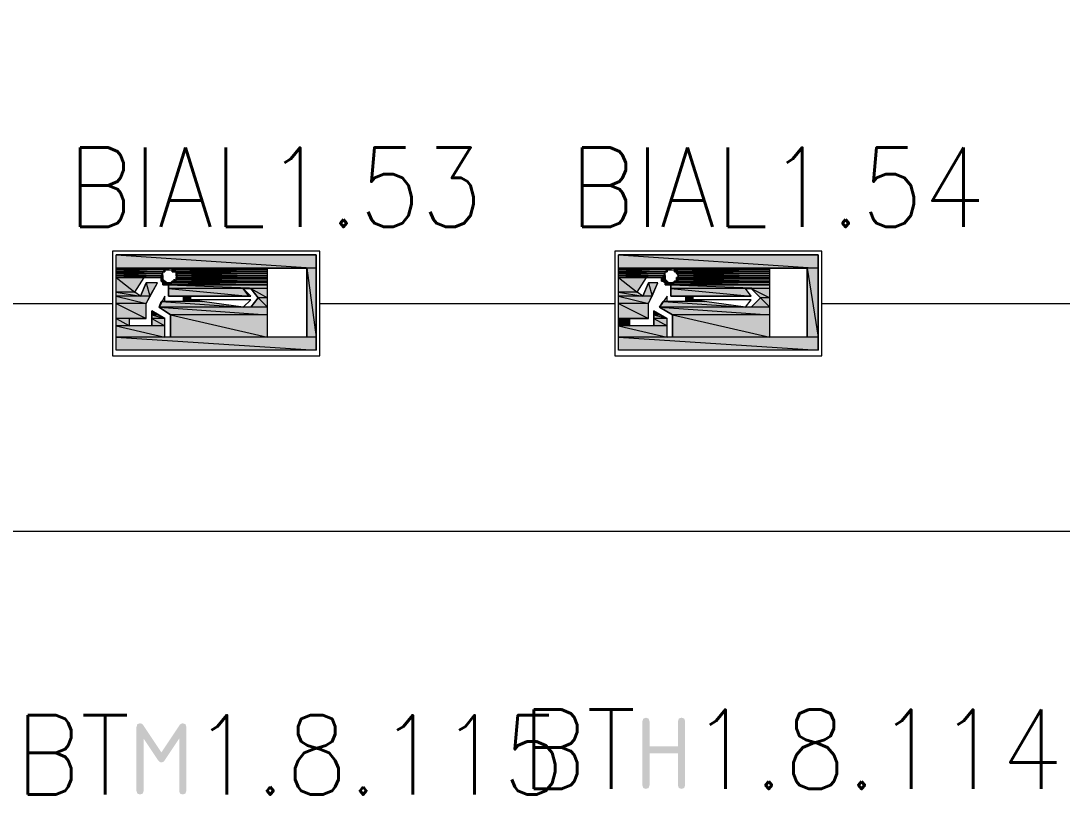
# Model space of a CAD drawing. Header units: millimetres. Extents: x 0 to 420, y 0 to 297.
# Drawn here: x 291.42 to 315.03, y 187.54 to 205.5 of the extents above; entities that cross this region are included whole.
import ezdxf

# ---------------------------------------------------------------- set-up
doc = ezdxf.new("R2010")
doc.units = ezdxf.units.MM
doc.styles.get("Standard").update_dxf_attribs({"font": 'STANDARD'})

msp = doc.modelspace()

# ---------------------------------------------------------------- hatches: boundary and pattern name
h = msp.add_hatch(color=82)
h.paths.add_polyline_path([(298.111334, 200.194333), (293.581667, 200.194333), (298.111334, 199.897999)], flags=0)
h.paths.add_polyline_path([(293.581667, 200.194333), (298.111334, 199.897999), (293.581667, 199.897999)], flags=0)
h = msp.add_hatch(color=82)
h.paths.add_polyline_path([(309.499, 200.194333), (304.969334, 200.194333), (309.499, 199.897999)], flags=0)
h.paths.add_polyline_path([(304.969334, 200.194333), (309.499, 199.897999), (304.969334, 199.897999)], flags=0)
h = msp.add_hatch(color=82)
h.paths.add_polyline_path([(293.581667, 199.897999), (297.010667, 199.897999)], flags=0)
h.paths.add_polyline_path([(297.010667, 199.897999), (293.581667, 199.897999)], flags=0)
h = msp.add_hatch(color=82)
h.paths.add_polyline_path([(294.682334, 199.897999), (293.581667, 199.897999), (294.682334, 199.855666)], flags=0)
h.paths.add_polyline_path([(293.581667, 199.897999), (294.682334, 199.855666), (293.581667, 199.855666)], flags=0)
h = msp.add_hatch(color=82)
h.paths.add_polyline_path([(294.682334, 199.855666), (293.581667, 199.855666), (294.640001, 199.813333)], flags=0)
h.paths.add_polyline_path([(293.581667, 199.855666), (294.640001, 199.813333), (293.581667, 199.813333)], flags=0)
h = msp.add_hatch(color=82)
h.paths.add_polyline_path([(294.640001, 199.813333), (293.581667, 199.813333), (294.640001, 199.770999)], flags=0)
h.paths.add_polyline_path([(293.581667, 199.813333), (294.640001, 199.770999), (293.581667, 199.770999)], flags=0)
for color, points in [(82, [(294.724667, 199.855666), (294.767001, 199.855666), (294.682334, 199.855666)]), (82, [(294.682334, 199.855666), (294.682334, 199.813333)]), (82, [(294.724667, 199.897999), (294.724667, 199.855666)]), (82, [(294.767001, 199.897999), (294.767001, 199.855666)]), (82, [(294.851667, 199.813333), (294.894001, 199.813333), (294.936334, 199.813333)]), (82, [(294.936334, 199.813333), (294.936334, 199.770999)]), (82, [(306.112334, 199.855666), (306.154667, 199.855666), (306.07, 199.855666)]), (82, [(306.07, 199.855666), (306.07, 199.813333)]), (82, [(306.112334, 199.897999), (306.112334, 199.855666)]), (82, [(306.154667, 199.897999), (306.154667, 199.855666)]), (82, [(306.239334, 199.813333), (306.281667, 199.813333)]), (82, [(294.640001, 199.728666), (294.597667, 199.728666)]), (82, [(294.597667, 199.728666), (294.640001, 199.728666), (294.640001, 199.686333)]), (82, [(294.640001, 199.686333), (294.640001, 199.643999)]), (82, [(294.640001, 199.643999), (294.682334, 199.601666), (294.640001, 199.601666)]), (82, [(294.682334, 199.601666), (294.724667, 199.559333), (294.682334, 199.559333)]), (82, [(294.767001, 199.559333), (294.809334, 199.559333)]), (82, [(294.894001, 199.601666), (294.851667, 199.601666)]), (82, [(294.894001, 199.643999), (294.894001, 199.601666)]), (82, [(294.936334, 199.770999), (294.936334, 199.728666)]), (82, [(306.027667, 199.728666), (305.985334, 199.728666)]), (82, [(305.985334, 199.728666), (306.027667, 199.728666), (306.027667, 199.686333)]), (82, [(306.027667, 199.686333), (306.027667, 199.643999)]), (82, [(306.027667, 199.643999), (306.07, 199.601666), (306.027667, 199.601666)]), (82, [(306.07, 199.601666), (306.112334, 199.559333), (306.07, 199.559333)]), (82, [(306.154667, 199.559333), (306.197, 199.559333)]), (82, [(306.281667, 199.601666), (306.239334, 199.601666)]), (82, [(306.281667, 199.643999), (306.281667, 199.601666)]), (82, [(294.386001, 198.924333), (294.513001, 198.839666), (294.386001, 198.839666)]), (82, [(305.773667, 198.924333), (305.900667, 198.839666), (305.773667, 198.839666)]), (7, [(305.511839, 188.167477), (305.511839, 189.62048), (305.53182, 189.681252), (305.592316, 189.701509), (305.653088, 189.681252), (305.673345, 189.62048), (305.673345, 189.055484), (306.318818, 189.055484), (306.318818, 189.62048), (306.339075, 189.681252), (306.399847, 189.701509), (306.460136, 189.681252), (306.480324, 189.62048), (306.480324, 188.167477), (306.460136, 188.106981), (306.399847, 188.086999), (306.339075, 188.106981), (306.318818, 188.167477), (306.318818, 188.893978), (305.673345, 188.893978), (305.673345, 188.167477), (305.653088, 188.106981), (305.592316, 188.086999), (305.53182, 188.106981)]), (7, [(295.089019, 189.574509), (295.149308, 189.554252), (295.169497, 189.49348), (295.169497, 188.040477), (295.149308, 187.979981), (295.089019, 187.959999), (295.028248, 187.979981), (295.007991, 188.040477), (295.007991, 189.228346), (294.678915, 188.735559), (294.643775, 188.698628), (294.604501, 188.686501), (294.563987, 188.698628), (294.528433, 188.735559), (294.201011, 189.228346), (294.201011, 188.040477), (294.180754, 187.979981), (294.119983, 187.959999), (294.059487, 187.979981), (294.039505, 188.040477), (294.039505, 189.49348), (294.059487, 189.554252), (294.119983, 189.574509), (294.15967, 189.564311), (294.19109, 189.53427), (294.604501, 188.914153), (295.020117, 189.53868), (295.048781, 189.565483)])]:
    msp.add_hatch(color=color).paths.add_polyline_path(points, flags=0)
h = msp.add_hatch(color=82)
h.paths.add_polyline_path([(297.010667, 199.897999), (294.851667, 199.897999), (297.010667, 199.855666)], flags=0)
h.paths.add_polyline_path([(294.851667, 199.897999), (297.010667, 199.855666), (294.851667, 199.855666)], flags=0)
h = msp.add_hatch(color=82)
h.paths.add_polyline_path([(294.894001, 199.855666), (294.851667, 199.855666), (294.894001, 199.813333)], flags=0)
h.paths.add_polyline_path([(294.851667, 199.855666), (294.894001, 199.813333), (294.851667, 199.813333)], flags=0)
h = msp.add_hatch(color=82)
h.paths.add_polyline_path([(294.894001, 199.855666), (297.010667, 199.855666)], flags=0)
h.paths.add_polyline_path([(297.010667, 199.855666), (294.894001, 199.855666)], flags=0)
h = msp.add_hatch(color=82)
h.paths.add_polyline_path([(297.010667, 199.855666), (294.894001, 199.855666), (297.010667, 199.813333)], flags=0)
h.paths.add_polyline_path([(294.894001, 199.855666), (297.010667, 199.813333), (294.936334, 199.813333)], flags=0)
h = msp.add_hatch(color=82)
h.paths.add_polyline_path([(297.010667, 199.813333), (294.936334, 199.813333), (297.010667, 199.770999)], flags=0)
h.paths.add_polyline_path([(294.936334, 199.813333), (297.010667, 199.770999), (294.936334, 199.770999)], flags=0)
h = msp.add_hatch(color=82)
h.paths.add_polyline_path([(298.111334, 199.897999), (297.899667, 199.897999), (298.111334, 198.331666)], flags=0)
h.paths.add_polyline_path([(297.899667, 199.897999), (298.111334, 198.331666), (297.899667, 198.331666)], flags=0)
h = msp.add_hatch(color=82)
h.paths.add_polyline_path([(304.969334, 199.897999), (308.398334, 199.897999)], flags=0)
h.paths.add_polyline_path([(308.398334, 199.897999), (304.969334, 199.897999)], flags=0)
h = msp.add_hatch(color=82)
h.paths.add_polyline_path([(306.07, 199.897999), (304.969334, 199.897999), (306.07, 199.855666)], flags=0)
h.paths.add_polyline_path([(304.969334, 199.897999), (306.07, 199.855666), (304.969334, 199.855666)], flags=0)
h = msp.add_hatch(color=82)
h.paths.add_polyline_path([(306.07, 199.855666), (304.969334, 199.855666), (306.027667, 199.813333)], flags=0)
h.paths.add_polyline_path([(304.969334, 199.855666), (306.027667, 199.813333), (304.969334, 199.813333)], flags=0)
h = msp.add_hatch(color=82)
h.paths.add_polyline_path([(306.027667, 199.813333), (304.969334, 199.813333), (306.027667, 199.770999)], flags=0)
h.paths.add_polyline_path([(304.969334, 199.813333), (306.027667, 199.770999), (304.969334, 199.770999)], flags=0)
h = msp.add_hatch(color=82)
h.paths.add_polyline_path([(308.398334, 199.897999), (306.239334, 199.897999), (308.398334, 199.855666)], flags=0)
h.paths.add_polyline_path([(306.239334, 199.897999), (308.398334, 199.855666), (306.239334, 199.855666)], flags=0)
h = msp.add_hatch(color=82)
h.paths.add_polyline_path([(306.281667, 199.855666), (306.239334, 199.855666), (306.281667, 199.813333)], flags=0)
h.paths.add_polyline_path([(306.239334, 199.855666), (306.281667, 199.813333), (306.239334, 199.813333)], flags=0)
h = msp.add_hatch(color=82)
h.paths.add_polyline_path([(306.281667, 199.855666), (308.398334, 199.855666)], flags=0)
h.paths.add_polyline_path([(308.398334, 199.855666), (306.281667, 199.855666)], flags=0)
h = msp.add_hatch(color=82)
h.paths.add_polyline_path([(308.398334, 199.855666), (306.281667, 199.855666), (308.398334, 199.813333)], flags=0)
h.paths.add_polyline_path([(306.281667, 199.855666), (308.398334, 199.813333), (306.324, 199.813333)], flags=0)
h = msp.add_hatch(color=82)
h.paths.add_polyline_path([(306.281667, 199.813333), (306.324, 199.770999), (306.281667, 199.770999)], flags=0)
h.paths.add_polyline_path([(306.324, 199.770999), (306.281667, 199.770999), (306.324, 199.728666)], flags=0)
h = msp.add_hatch(color=82)
h.paths.add_polyline_path([(308.398334, 199.813333), (306.324, 199.813333), (308.398334, 199.770999)], flags=0)
h.paths.add_polyline_path([(306.324, 199.813333), (308.398334, 199.770999), (306.324, 199.770999)], flags=0)
h = msp.add_hatch(color=82)
h.paths.add_polyline_path([(309.499, 199.897999), (309.245, 199.897999), (309.499, 198.331666)], flags=0)
h.paths.add_polyline_path([(309.245, 199.897999), (309.499, 198.331666), (309.245, 198.331666)], flags=0)
h = msp.add_hatch(color=82)
h.paths.add_polyline_path([(294.640001, 199.770999), (293.581667, 199.770999), (294.597667, 199.728666)], flags=0)
h.paths.add_polyline_path([(293.581667, 199.770999), (294.597667, 199.728666), (293.581667, 199.728666)], flags=0)
h = msp.add_hatch(color=82)
h.paths.add_polyline_path([(293.581667, 199.728666), (294.597667, 199.728666)], flags=0)
h.paths.add_polyline_path([(294.597667, 199.728666), (293.581667, 199.728666)], flags=0)
h = msp.add_hatch(color=82)
h.paths.add_polyline_path([(294.597667, 199.728666), (293.581667, 199.728666), (294.597667, 199.686333)], flags=0)
h.paths.add_polyline_path([(293.581667, 199.728666), (294.597667, 199.686333), (293.581667, 199.686333)], flags=0)
h = msp.add_hatch(color=82)
h.paths.add_polyline_path([(293.581667, 199.686333), (294.597667, 199.686333)], flags=0)
h.paths.add_polyline_path([(294.597667, 199.686333), (293.581667, 199.686333)], flags=0)
h = msp.add_hatch(color=82)
h.paths.add_polyline_path([(294.216667, 199.686333), (293.581667, 199.686333), (294.005001, 199.347666)], flags=0)
h.paths.add_polyline_path([(293.581667, 199.686333), (294.005001, 199.347666), (293.581667, 199.347666)], flags=0)
h = msp.add_hatch(color=82)
h.paths.add_polyline_path([(294.513001, 199.559333), (294.259001, 199.559333), (294.343667, 199.262999)], flags=0)
h.paths.add_polyline_path([(294.259001, 199.559333), (294.343667, 199.262999), (294.132001, 199.262999)], flags=0)
h = msp.add_hatch(color=82)
h.paths.add_polyline_path([(294.640001, 199.643999), (294.597667, 199.686333)], flags=0)
h.paths.add_polyline_path([(294.597667, 199.686333), (294.640001, 199.643999), (294.597667, 199.643999)], flags=0)
h = msp.add_hatch(color=82)
h.paths.add_polyline_path([(294.640001, 199.643999), (294.597667, 199.643999), (294.640001, 199.601666)], flags=0)
h.paths.add_polyline_path([(294.597667, 199.643999), (294.640001, 199.601666), (294.597667, 199.601666)], flags=0)
h = msp.add_hatch(color=82)
h.paths.add_polyline_path([(294.682334, 199.601666), (294.597667, 199.601666)], flags=0)
h.paths.add_polyline_path([(294.682334, 199.601666), (294.597667, 199.601666), (294.640001, 199.601666)], flags=0)
h = msp.add_hatch(color=82)
h.paths.add_polyline_path([(294.682334, 199.601666), (294.597667, 199.601666), (294.682334, 199.559333)], flags=0)
h.paths.add_polyline_path([(294.597667, 199.601666), (294.682334, 199.559333), (294.640001, 199.559333)], flags=0)
h = msp.add_hatch(color=82)
h.paths.add_polyline_path([(294.640001, 199.559333), (294.724667, 199.559333)], flags=0)
h.paths.add_polyline_path([(294.724667, 199.559333), (294.640001, 199.559333)], flags=0)
h = msp.add_hatch(color=82)
h.paths.add_polyline_path([(294.809334, 199.559333), (294.640001, 199.559333), (294.809334, 199.516999)], flags=0)
h.paths.add_polyline_path([(294.640001, 199.559333), (294.809334, 199.516999), (294.640001, 199.516999)], flags=0)
h = msp.add_hatch(color=82)
h.paths.add_polyline_path([(294.851667, 199.559333), (294.851667, 199.601666)], flags=0)
h.paths.add_polyline_path([(294.851667, 199.601666), (294.851667, 199.559333), (294.809334, 199.559333)], flags=0)
h = msp.add_hatch(color=82)
h.paths.add_polyline_path([(297.010667, 199.559333), (294.851667, 199.559333), (297.010667, 199.516999)], flags=0)
h.paths.add_polyline_path([(294.851667, 199.559333), (297.010667, 199.516999), (294.809334, 199.516999)], flags=0)
h = msp.add_hatch(color=82)
h.paths.add_polyline_path([(297.010667, 199.601666), (294.894001, 199.601666), (297.010667, 199.559333)], flags=0)
h.paths.add_polyline_path([(294.894001, 199.601666), (297.010667, 199.559333), (294.851667, 199.559333)], flags=0)
h = msp.add_hatch(color=82)
h.paths.add_polyline_path([(297.010667, 199.601666), (294.936334, 199.601666)], flags=0)
h.paths.add_polyline_path([(294.936334, 199.601666), (297.010667, 199.601666), (294.894001, 199.601666)], flags=0)
h = msp.add_hatch(color=82)
h.paths.add_polyline_path([(297.010667, 199.770999), (294.936334, 199.770999), (297.010667, 199.728666)], flags=0)
h.paths.add_polyline_path([(294.936334, 199.770999), (297.010667, 199.728666), (294.978667, 199.728666)], flags=0)
h = msp.add_hatch(color=82)
h.paths.add_polyline_path([(297.010667, 199.728666), (294.936334, 199.728666), (297.010667, 199.686333)], flags=0)
h.paths.add_polyline_path([(294.936334, 199.728666), (297.010667, 199.686333), (294.978667, 199.686333)], flags=0)
h = msp.add_hatch(color=82)
h.paths.add_polyline_path([(297.010667, 199.686333), (294.978667, 199.686333)], flags=0)
h.paths.add_polyline_path([(294.978667, 199.686333), (297.010667, 199.686333), (294.936334, 199.686333)], flags=0)
h = msp.add_hatch(color=82)
h.paths.add_polyline_path([(297.010667, 199.686333), (294.936334, 199.686333), (297.010667, 199.643999)], flags=0)
h.paths.add_polyline_path([(294.936334, 199.686333), (297.010667, 199.643999), (294.936334, 199.643999)], flags=0)
h = msp.add_hatch(color=82)
h.paths.add_polyline_path([(294.936334, 199.686333), (294.936334, 199.643999)], flags=0)
h.paths.add_polyline_path([(294.936334, 199.643999), (294.936334, 199.686333)], flags=0)
h = msp.add_hatch(color=82)
h.paths.add_polyline_path([(297.010667, 199.643999), (294.936334, 199.643999), (297.010667, 199.601666)], flags=0)
h.paths.add_polyline_path([(294.936334, 199.643999), (297.010667, 199.601666), (294.936334, 199.601666)], flags=0)
h = msp.add_hatch(color=82)
h.paths.add_polyline_path([(294.978667, 199.728666), (297.010667, 199.728666)], flags=0)
h.paths.add_polyline_path([(297.010667, 199.728666), (294.978667, 199.728666)], flags=0)
h = msp.add_hatch(color=82)
h.paths.add_polyline_path([(306.027667, 199.770999), (304.969334, 199.770999), (305.985334, 199.728666)], flags=0)
h.paths.add_polyline_path([(304.969334, 199.770999), (305.985334, 199.728666), (304.969334, 199.728666)], flags=0)
h = msp.add_hatch(color=82)
h.paths.add_polyline_path([(304.969334, 199.728666), (305.985334, 199.728666)], flags=0)
h.paths.add_polyline_path([(305.985334, 199.728666), (304.969334, 199.728666)], flags=0)
h = msp.add_hatch(color=82)
h.paths.add_polyline_path([(305.985334, 199.728666), (304.969334, 199.728666), (305.985334, 199.686333)], flags=0)
h.paths.add_polyline_path([(304.969334, 199.728666), (305.985334, 199.686333), (304.969334, 199.686333)], flags=0)
h = msp.add_hatch(color=82)
h.paths.add_polyline_path([(304.969334, 199.686333), (305.985334, 199.686333)], flags=0)
h.paths.add_polyline_path([(305.985334, 199.686333), (304.969334, 199.686333)], flags=0)
h = msp.add_hatch(color=82)
h.paths.add_polyline_path([(305.604334, 199.686333), (304.969334, 199.686333), (305.392667, 199.347666)], flags=0)
h.paths.add_polyline_path([(304.969334, 199.686333), (305.392667, 199.347666), (304.969334, 199.347666)], flags=0)
h = msp.add_hatch(color=82)
h.paths.add_polyline_path([(305.858334, 199.559333), (305.646667, 199.559333), (305.731334, 199.262999)], flags=0)
h.paths.add_polyline_path([(305.646667, 199.559333), (305.731334, 199.262999), (305.519667, 199.262999)], flags=0)
h = msp.add_hatch(color=82)
h.paths.add_polyline_path([(305.985334, 199.686333), (305.943, 199.686333), (306.027667, 199.643999)], flags=0)
h.paths.add_polyline_path([(305.943, 199.686333), (306.027667, 199.643999), (305.943, 199.643999)], flags=0)
h = msp.add_hatch(color=82)
h.paths.add_polyline_path([(306.027667, 199.643999), (305.943, 199.643999), (306.027667, 199.601666)], flags=0)
h.paths.add_polyline_path([(305.943, 199.643999), (306.027667, 199.601666), (305.943, 199.601666)], flags=0)
h = msp.add_hatch(color=82)
h.paths.add_polyline_path([(306.027667, 199.601666), (305.943, 199.601666), (306.07, 199.601666)], flags=0)
h.paths.add_polyline_path([(305.943, 199.601666), (306.07, 199.601666), (305.985334, 199.601666)], flags=0)
h = msp.add_hatch(color=82)
h.paths.add_polyline_path([(306.07, 199.601666), (305.985334, 199.601666), (306.07, 199.559333)], flags=0)
h.paths.add_polyline_path([(305.985334, 199.601666), (306.07, 199.559333), (306.027667, 199.559333)], flags=0)
h = msp.add_hatch(color=82)
h.paths.add_polyline_path([(306.027667, 199.559333), (306.112334, 199.559333)], flags=0)
h.paths.add_polyline_path([(306.112334, 199.559333), (306.027667, 199.559333)], flags=0)
h = msp.add_hatch(color=82)
h.paths.add_polyline_path([(306.197, 199.559333), (306.027667, 199.559333), (306.197, 199.516999)], flags=0)
h.paths.add_polyline_path([(306.027667, 199.559333), (306.197, 199.516999), (306.027667, 199.516999)], flags=0)
h = msp.add_hatch(color=82)
h.paths.add_polyline_path([(306.239334, 199.559333), (306.239334, 199.601666)], flags=0)
h.paths.add_polyline_path([(306.239334, 199.601666), (306.239334, 199.559333), (306.197, 199.559333)], flags=0)
h = msp.add_hatch(color=82)
h.paths.add_polyline_path([(308.398334, 199.559333), (306.239334, 199.559333), (308.398334, 199.516999)], flags=0)
h.paths.add_polyline_path([(306.239334, 199.559333), (308.398334, 199.516999), (306.197, 199.516999)], flags=0)
h = msp.add_hatch(color=82)
h.paths.add_polyline_path([(308.398334, 199.601666), (306.281667, 199.601666), (308.398334, 199.559333)], flags=0)
h.paths.add_polyline_path([(306.281667, 199.601666), (308.398334, 199.559333), (306.239334, 199.559333)], flags=0)
h = msp.add_hatch(color=82)
h.paths.add_polyline_path([(306.324, 199.686333), (306.281667, 199.686333), (306.324, 199.643999)], flags=0)
h.paths.add_polyline_path([(306.281667, 199.686333), (306.324, 199.643999), (306.281667, 199.643999)], flags=0)
h = msp.add_hatch(color=82)
h.paths.add_polyline_path([(308.398334, 199.601666), (306.324, 199.601666)], flags=0)
h.paths.add_polyline_path([(306.324, 199.601666), (308.398334, 199.601666), (306.281667, 199.601666)], flags=0)
h = msp.add_hatch(color=82)
h.paths.add_polyline_path([(308.398334, 199.770999), (306.324, 199.770999), (308.398334, 199.728666)], flags=0)
h.paths.add_polyline_path([(306.324, 199.770999), (308.398334, 199.728666), (306.324, 199.728666)], flags=0)
h = msp.add_hatch(color=82)
h.paths.add_polyline_path([(306.324, 199.728666), (308.398334, 199.728666)], flags=0)
h.paths.add_polyline_path([(308.398334, 199.728666), (306.324, 199.728666)], flags=0)
h = msp.add_hatch(color=82)
h.paths.add_polyline_path([(308.398334, 199.728666), (306.324, 199.728666), (308.398334, 199.686333)], flags=0)
h.paths.add_polyline_path([(306.324, 199.728666), (308.398334, 199.686333), (306.324, 199.686333)], flags=0)
h = msp.add_hatch(color=82)
h.paths.add_polyline_path([(306.324, 199.686333), (308.398334, 199.686333)], flags=0)
h.paths.add_polyline_path([(308.398334, 199.686333), (306.324, 199.686333)], flags=0)
h = msp.add_hatch(color=82)
h.paths.add_polyline_path([(308.398334, 199.686333), (306.324, 199.686333), (308.398334, 199.643999)], flags=0)
h.paths.add_polyline_path([(306.324, 199.686333), (308.398334, 199.643999), (306.324, 199.643999)], flags=0)
h = msp.add_hatch(color=82)
h.paths.add_polyline_path([(308.398334, 199.643999), (306.324, 199.643999), (308.398334, 199.601666)], flags=0)
h.paths.add_polyline_path([(306.324, 199.643999), (308.398334, 199.601666), (306.324, 199.601666)], flags=0)
h = msp.add_hatch(color=82)
h.paths.add_polyline_path([(294.005001, 199.347666), (293.581667, 199.347666), (294.132001, 199.262999)], flags=0)
h.paths.add_polyline_path([(293.581667, 199.347666), (294.132001, 199.262999), (293.581667, 199.262999)], flags=0)
h = msp.add_hatch(color=82)
h.paths.add_polyline_path([(297.010667, 199.516999), (294.682334, 199.516999)], flags=0)
h.paths.add_polyline_path([(294.682334, 199.516999), (297.010667, 199.516999), (294.724667, 199.516999)], flags=0)
h = msp.add_hatch(color=82)
h.paths.add_polyline_path([(297.010667, 199.516999), (294.767001, 199.516999), (297.010667, 199.432333)], flags=0)
h.paths.add_polyline_path([(294.767001, 199.516999), (297.010667, 199.432333), (294.767001, 199.432333)], flags=0)
h = msp.add_hatch(color=82)
h.paths.add_polyline_path([(296.460334, 199.432333), (294.767001, 199.432333), (296.587334, 199.262999)], flags=0)
h.paths.add_polyline_path([(294.767001, 199.432333), (296.587334, 199.262999), (294.767001, 199.262999)], flags=0)
h = msp.add_hatch(color=82)
h.paths.add_polyline_path([(297.010667, 199.432333), (296.629667, 199.432333), (297.010667, 199.220666)], flags=0)
h.paths.add_polyline_path([(296.629667, 199.432333), (297.010667, 199.220666), (296.799, 199.220666)], flags=0)
h = msp.add_hatch(color=82)
h.paths.add_polyline_path([(305.392667, 199.347666), (304.969334, 199.347666), (305.519667, 199.262999)], flags=0)
h.paths.add_polyline_path([(304.969334, 199.347666), (305.519667, 199.262999), (304.969334, 199.262999)], flags=0)
h = msp.add_hatch(color=82)
h.paths.add_polyline_path([(308.398334, 199.516999), (306.07, 199.516999)], flags=0)
h.paths.add_polyline_path([(306.07, 199.516999), (308.398334, 199.516999), (306.112334, 199.516999)], flags=0)
h = msp.add_hatch(color=82)
h.paths.add_polyline_path([(308.398334, 199.516999), (306.154667, 199.516999), (308.398334, 199.432333)], flags=0)
h.paths.add_polyline_path([(306.154667, 199.516999), (308.398334, 199.432333), (306.154667, 199.432333)], flags=0)
h = msp.add_hatch(color=82)
h.paths.add_polyline_path([(307.848, 199.432333), (306.154667, 199.432333), (307.975, 199.262999)], flags=0)
h.paths.add_polyline_path([(306.154667, 199.432333), (307.975, 199.262999), (306.154667, 199.262999)], flags=0)
h = msp.add_hatch(color=82)
h.paths.add_polyline_path([(308.398334, 199.432333), (307.975, 199.432333), (308.398334, 199.220666)], flags=0)
h.paths.add_polyline_path([(307.975, 199.432333), (308.398334, 199.220666), (308.186667, 199.220666)], flags=0)
h = msp.add_hatch(color=82)
h.paths.add_polyline_path([(294.343667, 199.262999), (293.581667, 199.262999), (294.259001, 199.093666)], flags=0)
h.paths.add_polyline_path([(293.581667, 199.262999), (294.259001, 199.093666), (293.581667, 199.093666)], flags=0)
h = msp.add_hatch(color=82)
h.paths.add_polyline_path([(294.259001, 199.093666), (293.581667, 199.093666), (294.259001, 198.754999)], flags=0)
h.paths.add_polyline_path([(293.581667, 199.093666), (294.259001, 198.754999), (293.581667, 198.754999)], flags=0)
h = msp.add_hatch(color=82)
h.paths.add_polyline_path([(295.529, 199.135999), (294.597667, 199.135999), (296.460334, 199.008999)], flags=0)
h.paths.add_polyline_path([(294.597667, 199.135999), (296.460334, 199.008999), (294.555334, 199.008999)], flags=0)
h = msp.add_hatch(color=82)
h.paths.add_polyline_path([(295.275, 199.262999), (295.105667, 199.262999), (295.275, 199.178333)], flags=0)
h.paths.add_polyline_path([(295.105667, 199.262999), (295.275, 199.178333), (295.105667, 199.178333)], flags=0)
h = msp.add_hatch(color=82)
h.paths.add_polyline_path([(295.275, 199.178333), (295.105667, 199.178333), (295.529, 199.135999)], flags=0)
h.paths.add_polyline_path([(295.105667, 199.178333), (295.529, 199.135999), (295.105667, 199.135999)], flags=0)
h = msp.add_hatch(color=82)
h.paths.add_polyline_path([(297.010667, 199.220666), (296.799, 199.220666), (297.010667, 199.008999)], flags=0)
h.paths.add_polyline_path([(296.799, 199.220666), (297.010667, 199.008999), (296.629667, 199.008999)], flags=0)
h = msp.add_hatch(color=82)
h.paths.add_polyline_path([(305.731334, 199.262999), (304.969334, 199.262999), (305.646667, 199.093666)], flags=0)
h.paths.add_polyline_path([(304.969334, 199.262999), (305.646667, 199.093666), (304.969334, 199.093666)], flags=0)
h = msp.add_hatch(color=82)
h.paths.add_polyline_path([(305.646667, 199.093666), (304.969334, 199.093666), (305.646667, 198.754999)], flags=0)
h.paths.add_polyline_path([(304.969334, 199.093666), (305.646667, 198.754999), (304.969334, 198.754999)], flags=0)
h = msp.add_hatch(color=82)
h.paths.add_polyline_path([(306.916667, 199.135999), (305.985334, 199.135999), (307.848, 199.008999)], flags=0)
h.paths.add_polyline_path([(305.985334, 199.135999), (307.848, 199.008999), (305.900667, 199.008999)], flags=0)
h = msp.add_hatch(color=82)
h.paths.add_polyline_path([(306.662667, 199.262999), (306.493334, 199.262999), (306.662667, 199.178333)], flags=0)
h.paths.add_polyline_path([(306.493334, 199.262999), (306.662667, 199.178333), (306.493334, 199.178333)], flags=0)
h = msp.add_hatch(color=82)
h.paths.add_polyline_path([(306.662667, 199.178333), (306.493334, 199.178333), (306.916667, 199.135999)], flags=0)
h.paths.add_polyline_path([(306.493334, 199.178333), (306.916667, 199.135999), (306.493334, 199.135999)], flags=0)
h = msp.add_hatch(color=82)
h.paths.add_polyline_path([(308.398334, 199.220666), (308.186667, 199.220666), (308.398334, 199.008999)], flags=0)
h.paths.add_polyline_path([(308.186667, 199.220666), (308.398334, 199.008999), (307.975, 199.008999)], flags=0)
h = msp.add_hatch(color=82)
h.paths.add_polyline_path([(294.513001, 198.839666), (294.386001, 198.839666), (294.682334, 198.754999)], flags=0)
h.paths.add_polyline_path([(294.386001, 198.839666), (294.682334, 198.754999), (294.386001, 198.754999)], flags=0)
h = msp.add_hatch(color=82)
h.paths.add_polyline_path([(297.010667, 199.008999), (294.555334, 199.008999), (297.010667, 198.839666)], flags=0)
h.paths.add_polyline_path([(294.555334, 199.008999), (297.010667, 198.839666), (294.809334, 198.839666)], flags=0)
h = msp.add_hatch(color=82)
h.paths.add_polyline_path([(297.010667, 198.839666), (294.809334, 198.839666), (297.010667, 198.331666)], flags=0)
h.paths.add_polyline_path([(294.809334, 198.839666), (297.010667, 198.331666), (294.809334, 198.331666)], flags=0)
h = msp.add_hatch(color=82)
h.paths.add_polyline_path([(305.900667, 198.839666), (305.773667, 198.839666), (306.07, 198.754999)], flags=0)
h.paths.add_polyline_path([(305.773667, 198.839666), (306.07, 198.754999), (305.773667, 198.754999)], flags=0)
h = msp.add_hatch(color=82)
h.paths.add_polyline_path([(308.398334, 199.008999), (305.900667, 199.008999), (308.398334, 198.839666)], flags=0)
h.paths.add_polyline_path([(305.900667, 199.008999), (308.398334, 198.839666), (306.197, 198.839666)], flags=0)
h = msp.add_hatch(color=82)
h.paths.add_polyline_path([(308.398334, 198.839666), (306.197, 198.839666), (308.398334, 198.331666)], flags=0)
h.paths.add_polyline_path([(306.197, 198.839666), (308.398334, 198.331666), (306.197, 198.331666)], flags=0)
h = msp.add_hatch(color=82)
h.paths.add_polyline_path([(293.878001, 198.754999), (293.581667, 198.754999), (293.878001, 198.585666)], flags=0)
h.paths.add_polyline_path([(293.581667, 198.754999), (293.878001, 198.585666), (293.581667, 198.585666)], flags=0)
h = msp.add_hatch(color=82)
h.paths.add_polyline_path([(294.682334, 198.754999), (294.386001, 198.754999), (294.682334, 198.585666)], flags=0)
h.paths.add_polyline_path([(294.386001, 198.754999), (294.682334, 198.585666), (294.386001, 198.585666)], flags=0)
h = msp.add_hatch(color=82)
h.paths.add_polyline_path([(305.223334, 198.754999), (304.969334, 198.754999), (305.223334, 198.585666)], flags=0)
h.paths.add_polyline_path([(304.969334, 198.754999), (305.223334, 198.585666), (304.969334, 198.585666)], flags=0)
h = msp.add_hatch(color=82)
h.paths.add_polyline_path([(306.07, 198.754999), (305.773667, 198.754999), (306.07, 198.585666)], flags=0)
h.paths.add_polyline_path([(305.773667, 198.754999), (306.07, 198.585666), (305.773667, 198.585666)], flags=0)
h = msp.add_hatch(color=82)
h.paths.add_polyline_path([(294.682334, 198.585666), (293.581667, 198.585666), (294.682334, 198.331666)], flags=0)
h.paths.add_polyline_path([(293.581667, 198.585666), (294.682334, 198.331666), (293.581667, 198.331666)], flags=0)
h = msp.add_hatch(color=82)
h.paths.add_polyline_path([(306.07, 198.585666), (304.969334, 198.585666), (306.07, 198.331666)], flags=0)
h.paths.add_polyline_path([(304.969334, 198.585666), (306.07, 198.331666), (304.969334, 198.331666)], flags=0)
h = msp.add_hatch(color=82)
h.paths.add_polyline_path([(298.111334, 198.331666), (293.581667, 198.331666), (298.111334, 198.035333)], flags=0)
h.paths.add_polyline_path([(293.581667, 198.331666), (298.111334, 198.035333), (293.581667, 198.035333)], flags=0)
h = msp.add_hatch(color=82)
h.paths.add_polyline_path([(309.499, 198.331666), (304.969334, 198.331666), (309.499, 198.035333)], flags=0)
h.paths.add_polyline_path([(304.969334, 198.331666), (309.499, 198.035333), (304.969334, 198.035333)], flags=0)

# ---------------------------------------------------------------- linework, layer by layer
at = {"color": 7, "lineweight": 0}
for points in [[(25.696335, 193.928999), (368.850334, 193.928999), (368.850334, 289.263666), (25.696335, 289.263666)], [(25.696335, 97.620666), (25.696335, 193.928999), (368.850334, 193.928999), (368.850334, 97.620666), (25.696335, 97.620666), (368.850334, 97.620666), (368.850334, 68.368333), (25.696335, 68.368333)]]:
    msp.add_lwpolyline(points, close=True, dxfattribs=at)
at = {"color": 92, "lineweight": 0}
for points in [[(298.196, 200.278999), (293.497001, 200.278999), (293.497001, 197.908333), (298.196, 197.908333)], [(309.583667, 200.278999), (304.884667, 200.278999), (304.884667, 197.908333), (309.583667, 197.908333)]]:
    msp.add_lwpolyline(points, close=True, dxfattribs=at)
at = {"color": 82, "lineweight": 0}
for points in [[(298.111334, 200.194333), (293.581667, 200.194333), (298.111334, 199.897999)], [(293.581667, 200.194333), (298.111334, 199.897999), (293.581667, 199.897999)], [(293.581667, 200.194333), (298.111334, 200.194333), (298.111334, 198.035333), (293.581667, 198.035333)], [(309.499, 200.194333), (304.969334, 200.194333), (309.499, 199.897999)], [(304.969334, 200.194333), (309.499, 199.897999), (304.969334, 199.897999)], [(304.969334, 200.194333), (309.499, 200.194333), (309.499, 198.035333), (304.969334, 198.035333)], [(293.581667, 199.897999), (297.010667, 199.897999)], [(297.010667, 199.897999), (293.581667, 199.897999)], [(294.682334, 199.897999), (293.581667, 199.897999), (294.682334, 199.855666)], [(293.581667, 199.897999), (294.682334, 199.855666), (293.581667, 199.855666)], [(294.682334, 199.855666), (293.581667, 199.855666), (294.640001, 199.813333)], [(293.581667, 199.855666), (294.640001, 199.813333), (293.581667, 199.813333)], [(294.640001, 199.813333), (293.581667, 199.813333), (294.640001, 199.770999)], [(293.581667, 199.813333), (294.640001, 199.770999), (293.581667, 199.770999)], [(294.767001, 199.855666), (294.809334, 199.855666), (294.851667, 199.855666), (294.894001, 199.813333), (294.936334, 199.813333), (294.936334, 199.770999), (294.936334, 199.728666), (294.936334, 199.686333), (294.936334, 199.643999), (294.894001, 199.601666), (294.851667, 199.601666), (294.851667, 199.559333), (294.809334, 199.559333), (294.767001, 199.559333), (294.724667, 199.559333), (294.682334, 199.601666), (294.640001, 199.643999), (294.640001, 199.686333), (294.640001, 199.728666), (294.640001, 199.770999), (294.640001, 199.813333), (294.682334, 199.813333), (294.682334, 199.855666), (294.724667, 199.855666)], [(294.724667, 199.855666), (294.767001, 199.855666), (294.682334, 199.855666)], [(294.682334, 199.855666), (294.682334, 199.813333)], [(294.724667, 199.897999), (294.724667, 199.855666)], [(297.010667, 199.897999), (294.724667, 199.897999)], [(294.767001, 199.897999), (294.767001, 199.855666)], [(297.010667, 199.897999), (294.809334, 199.897999)], [(297.010667, 199.897999), (294.851667, 199.897999), (297.010667, 199.855666)], [(294.851667, 199.897999), (297.010667, 199.855666), (294.851667, 199.855666)], [(294.894001, 199.855666), (294.851667, 199.855666), (294.894001, 199.813333)], [(294.851667, 199.855666), (294.894001, 199.813333), (294.851667, 199.813333)], [(297.010667, 199.855666), (294.851667, 199.855666)], [(294.851667, 199.813333), (294.894001, 199.813333), (294.936334, 199.813333)], [(294.894001, 199.855666), (297.010667, 199.855666)], [(297.010667, 199.855666), (294.894001, 199.855666)], [(297.010667, 199.855666), (294.894001, 199.855666), (297.010667, 199.813333)], [(294.894001, 199.855666), (297.010667, 199.813333), (294.936334, 199.813333)], [(294.936334, 199.813333), (294.936334, 199.770999)], [(297.010667, 199.813333), (294.936334, 199.813333), (297.010667, 199.770999)], [(294.936334, 199.813333), (297.010667, 199.770999), (294.936334, 199.770999)], [(294.936334, 199.770999), (294.936334, 199.813333)], [(297.010667, 199.897999), (297.899667, 199.897999), (297.899667, 198.331666), (297.010667, 198.331666)], [(298.111334, 199.897999), (297.899667, 199.897999), (298.111334, 198.331666)], [(297.899667, 199.897999), (298.111334, 198.331666), (297.899667, 198.331666)], [(304.969334, 199.897999), (308.398334, 199.897999)], [(308.398334, 199.897999), (304.969334, 199.897999)], [(306.07, 199.897999), (304.969334, 199.897999), (306.07, 199.855666)], [(304.969334, 199.897999), (306.07, 199.855666), (304.969334, 199.855666)], [(306.07, 199.855666), (304.969334, 199.855666), (306.027667, 199.813333)], [(304.969334, 199.855666), (306.027667, 199.813333), (304.969334, 199.813333)], [(306.027667, 199.813333), (304.969334, 199.813333), (306.027667, 199.770999)], [(304.969334, 199.813333), (306.027667, 199.770999), (304.969334, 199.770999)], [(306.154667, 199.855666), (306.197, 199.855666), (306.239334, 199.855666), (306.281667, 199.813333), (306.281667, 199.770999), (306.324, 199.728666), (306.324, 199.686333), (306.281667, 199.643999), (306.281667, 199.601666), (306.239334, 199.601666), (306.239334, 199.559333), (306.197, 199.559333), (306.154667, 199.559333), (306.112334, 199.559333), (306.07, 199.601666), (306.027667, 199.643999), (306.027667, 199.686333), (306.027667, 199.728666), (306.027667, 199.770999), (306.027667, 199.813333), (306.07, 199.813333), (306.07, 199.855666), (306.112334, 199.855666)], [(306.112334, 199.855666), (306.154667, 199.855666), (306.07, 199.855666)], [(306.07, 199.855666), (306.07, 199.813333)], [(306.112334, 199.897999), (306.112334, 199.855666)], [(308.398334, 199.897999), (306.112334, 199.897999)], [(306.154667, 199.897999), (306.154667, 199.855666)], [(308.398334, 199.897999), (306.197, 199.897999)], [(308.398334, 199.897999), (306.239334, 199.897999), (308.398334, 199.855666)], [(306.239334, 199.897999), (308.398334, 199.855666), (306.239334, 199.855666)], [(306.281667, 199.855666), (306.239334, 199.855666), (306.281667, 199.813333)], [(306.239334, 199.855666), (306.281667, 199.813333), (306.239334, 199.813333)], [(308.398334, 199.855666), (306.239334, 199.855666)], [(306.239334, 199.813333), (306.281667, 199.813333)], [(306.281667, 199.855666), (308.398334, 199.855666)], [(308.398334, 199.855666), (306.281667, 199.855666)], [(308.398334, 199.855666), (306.281667, 199.855666), (308.398334, 199.813333)], [(306.281667, 199.855666), (308.398334, 199.813333), (306.324, 199.813333)], [(306.281667, 199.813333), (306.324, 199.770999), (306.281667, 199.770999)], [(306.324, 199.770999), (306.281667, 199.813333)], [(308.398334, 199.813333), (306.324, 199.813333), (308.398334, 199.770999)], [(306.324, 199.813333), (308.398334, 199.770999), (306.324, 199.770999)], [(308.398334, 199.897999), (309.245, 199.897999), (309.245, 198.331666), (308.398334, 198.331666)], [(309.499, 199.897999), (309.245, 199.897999), (309.499, 198.331666)], [(309.245, 199.897999), (309.499, 198.331666), (309.245, 198.331666)], [(294.640001, 199.770999), (293.581667, 199.770999), (294.597667, 199.728666)], [(293.581667, 199.770999), (294.597667, 199.728666), (293.581667, 199.728666)], [(293.581667, 199.728666), (294.597667, 199.728666)], [(294.597667, 199.728666), (293.581667, 199.728666)], [(294.597667, 199.728666), (293.581667, 199.728666), (294.597667, 199.686333)], [(293.581667, 199.728666), (294.597667, 199.686333), (293.581667, 199.686333)], [(293.581667, 199.686333), (294.597667, 199.686333)], [(294.597667, 199.686333), (293.581667, 199.686333)], [(294.216667, 199.686333), (293.581667, 199.686333), (294.005001, 199.347666)], [(293.581667, 199.686333), (294.005001, 199.347666), (293.581667, 199.347666)], [(293.878001, 198.754999), (294.259001, 198.754999), (294.259001, 199.093666), (294.513001, 199.559333), (294.259001, 199.559333), (294.132001, 199.262999), (294.005001, 199.347666), (294.216667, 199.686333), (294.597667, 199.686333), (294.597667, 199.643999), (294.597667, 199.601666), (294.640001, 199.559333), (294.682334, 199.516999), (294.724667, 199.516999), (294.767001, 199.516999), (294.767001, 199.262999), (295.105667, 199.262999), (295.105667, 199.135999), (294.682334, 199.135999), (294.682334, 199.262999), (294.555334, 199.008999), (294.809334, 198.839666), (294.809334, 198.331666), (294.682334, 198.331666), (294.682334, 198.754999), (294.386001, 198.924333), (294.386001, 198.585666), (293.878001, 198.585666)], [(294.259001, 199.559333), (294.343667, 199.262999), (294.132001, 199.262999)], [(294.513001, 199.559333), (294.259001, 199.559333), (294.343667, 199.262999)], [(294.640001, 199.728666), (294.597667, 199.728666)], [(294.597667, 199.728666), (294.640001, 199.728666), (294.640001, 199.686333)], [(294.640001, 199.643999), (294.597667, 199.686333)], [(294.597667, 199.686333), (294.640001, 199.643999), (294.597667, 199.643999)], [(294.640001, 199.643999), (294.597667, 199.643999), (294.640001, 199.601666)], [(294.597667, 199.643999), (294.640001, 199.601666), (294.597667, 199.601666)], [(294.682334, 199.601666), (294.597667, 199.601666)], [(294.682334, 199.601666), (294.597667, 199.601666), (294.640001, 199.601666)], [(294.682334, 199.601666), (294.597667, 199.601666), (294.682334, 199.559333)], [(294.597667, 199.601666), (294.682334, 199.559333), (294.640001, 199.559333)], [(294.640001, 199.686333), (294.640001, 199.643999)], [(294.640001, 199.643999), (294.640001, 199.686333)], [(294.640001, 199.643999), (294.682334, 199.601666), (294.640001, 199.601666)], [(294.640001, 199.559333), (294.724667, 199.559333)], [(294.724667, 199.559333), (294.640001, 199.559333)], [(294.809334, 199.559333), (294.640001, 199.559333), (294.809334, 199.516999)], [(294.640001, 199.559333), (294.809334, 199.516999), (294.640001, 199.516999)], [(294.682334, 199.601666), (294.724667, 199.559333), (294.682334, 199.559333)], [(294.724667, 199.559333), (294.682334, 199.601666)], [(294.767001, 199.559333), (294.809334, 199.559333)], [(294.851667, 199.601666), (294.851667, 199.559333), (294.809334, 199.559333)], [(294.851667, 199.559333), (297.010667, 199.516999), (294.809334, 199.516999)], [(294.894001, 199.601666), (294.851667, 199.601666)], [(294.894001, 199.601666), (297.010667, 199.559333), (294.851667, 199.559333)], [(294.851667, 199.559333), (294.851667, 199.601666)], [(297.010667, 199.559333), (294.851667, 199.559333), (297.010667, 199.516999)], [(294.894001, 199.643999), (294.894001, 199.601666)], [(294.894001, 199.601666), (294.894001, 199.643999)], [(294.936334, 199.601666), (297.010667, 199.601666), (294.894001, 199.601666)], [(297.010667, 199.601666), (294.894001, 199.601666), (297.010667, 199.559333)], [(294.936334, 199.770999), (294.936334, 199.728666)], [(297.010667, 199.770999), (294.936334, 199.770999), (297.010667, 199.728666)], [(294.936334, 199.770999), (297.010667, 199.728666), (294.978667, 199.728666)], [(297.010667, 199.728666), (294.936334, 199.728666), (297.010667, 199.686333)], [(294.936334, 199.728666), (297.010667, 199.686333), (294.978667, 199.686333)], [(294.978667, 199.686333), (297.010667, 199.686333), (294.936334, 199.686333)], [(297.010667, 199.686333), (294.936334, 199.686333), (297.010667, 199.643999)], [(294.936334, 199.686333), (297.010667, 199.643999), (294.936334, 199.643999)], [(294.936334, 199.686333), (294.936334, 199.643999)], [(294.936334, 199.643999), (294.936334, 199.686333)], [(297.010667, 199.643999), (294.936334, 199.643999), (297.010667, 199.601666)], [(294.936334, 199.643999), (297.010667, 199.601666), (294.936334, 199.601666)], [(297.010667, 199.601666), (294.936334, 199.601666)], [(294.978667, 199.728666), (297.010667, 199.728666)], [(297.010667, 199.728666), (294.978667, 199.728666)], [(297.010667, 199.728666), (294.978667, 199.728666)], [(297.010667, 199.686333), (294.978667, 199.686333)], [(306.027667, 199.770999), (304.969334, 199.770999), (305.985334, 199.728666)], [(304.969334, 199.770999), (305.985334, 199.728666), (304.969334, 199.728666)], [(304.969334, 199.728666), (305.985334, 199.728666)], [(305.985334, 199.728666), (304.969334, 199.728666)], [(305.985334, 199.728666), (304.969334, 199.728666), (305.985334, 199.686333)], [(304.969334, 199.728666), (305.985334, 199.686333), (304.969334, 199.686333)], [(304.969334, 199.686333), (305.985334, 199.686333)], [(305.985334, 199.686333), (304.969334, 199.686333)], [(305.604334, 199.686333), (304.969334, 199.686333), (305.392667, 199.347666)], [(304.969334, 199.686333), (305.392667, 199.347666), (304.969334, 199.347666)], [(305.223334, 198.754999), (305.646667, 198.754999), (305.646667, 199.093666), (305.858334, 199.559333), (305.646667, 199.559333), (305.519667, 199.262999), (305.392667, 199.347666), (305.604334, 199.686333), (305.943, 199.686333), (305.943, 199.643999), (305.943, 199.601666), (305.985334, 199.601666), (306.027667, 199.559333), (306.07, 199.516999), (306.112334, 199.516999), (306.154667, 199.516999), (306.154667, 199.262999), (306.493334, 199.262999), (306.493334, 199.135999), (306.07, 199.135999), (306.07, 199.262999), (305.900667, 199.008999), (306.197, 198.839666), (306.197, 198.331666), (306.07, 198.331666), (306.07, 198.754999), (305.773667, 198.924333), (305.773667, 198.585666), (305.223334, 198.585666)], [(305.646667, 199.559333), (305.731334, 199.262999), (305.519667, 199.262999)], [(305.858334, 199.559333), (305.646667, 199.559333), (305.731334, 199.262999)], [(305.985334, 199.686333), (305.943, 199.686333), (306.027667, 199.643999)], [(305.943, 199.686333), (306.027667, 199.643999), (305.943, 199.643999)], [(306.027667, 199.643999), (305.943, 199.643999), (306.027667, 199.601666)], [(305.943, 199.643999), (306.027667, 199.601666), (305.943, 199.601666)], [(306.027667, 199.601666), (305.943, 199.601666), (306.07, 199.601666)], [(305.943, 199.601666), (306.07, 199.601666), (305.985334, 199.601666)], [(306.027667, 199.728666), (305.985334, 199.728666)], [(305.985334, 199.728666), (306.027667, 199.728666), (306.027667, 199.686333)], [(306.07, 199.601666), (305.985334, 199.601666), (306.07, 199.559333)], [(305.985334, 199.601666), (306.07, 199.559333), (306.027667, 199.559333)], [(306.027667, 199.686333), (306.027667, 199.643999)], [(306.027667, 199.643999), (306.027667, 199.686333)], [(306.027667, 199.643999), (306.07, 199.601666), (306.027667, 199.601666)], [(306.027667, 199.559333), (306.112334, 199.559333)], [(306.112334, 199.559333), (306.027667, 199.559333)], [(306.197, 199.559333), (306.027667, 199.559333), (306.197, 199.516999)], [(306.027667, 199.559333), (306.197, 199.516999), (306.027667, 199.516999)], [(306.07, 199.601666), (306.112334, 199.559333), (306.07, 199.559333)], [(306.112334, 199.559333), (306.07, 199.601666)], [(306.154667, 199.559333), (306.197, 199.559333)], [(306.239334, 199.601666), (306.239334, 199.559333), (306.197, 199.559333)], [(306.239334, 199.559333), (308.398334, 199.516999), (306.197, 199.516999)], [(306.281667, 199.601666), (306.239334, 199.601666)], [(306.281667, 199.601666), (308.398334, 199.559333), (306.239334, 199.559333)], [(306.239334, 199.559333), (306.239334, 199.601666)], [(308.398334, 199.559333), (306.239334, 199.559333), (308.398334, 199.516999)], [(306.324, 199.770999), (306.281667, 199.770999), (306.324, 199.728666)], [(306.324, 199.686333), (306.281667, 199.686333), (306.324, 199.643999)], [(306.281667, 199.686333), (306.324, 199.643999), (306.281667, 199.643999)], [(306.281667, 199.643999), (306.281667, 199.601666)], [(306.281667, 199.601666), (306.281667, 199.643999)], [(306.324, 199.601666), (308.398334, 199.601666), (306.281667, 199.601666)], [(308.398334, 199.601666), (306.281667, 199.601666), (308.398334, 199.559333)], [(308.398334, 199.770999), (306.324, 199.770999), (308.398334, 199.728666)], [(306.324, 199.770999), (308.398334, 199.728666), (306.324, 199.728666)], [(306.324, 199.728666), (308.398334, 199.728666)], [(308.398334, 199.728666), (306.324, 199.728666)], [(308.398334, 199.728666), (306.324, 199.728666), (308.398334, 199.686333)], [(306.324, 199.728666), (308.398334, 199.686333), (306.324, 199.686333)], [(308.398334, 199.728666), (306.324, 199.728666)], [(306.324, 199.686333), (308.398334, 199.686333)], [(308.398334, 199.686333), (306.324, 199.686333)], [(308.398334, 199.686333), (306.324, 199.686333), (308.398334, 199.643999)], [(306.324, 199.686333), (308.398334, 199.643999), (306.324, 199.643999)], [(308.398334, 199.643999), (306.324, 199.643999), (308.398334, 199.601666)], [(306.324, 199.643999), (308.398334, 199.601666), (306.324, 199.601666)], [(308.398334, 199.601666), (306.324, 199.601666)], [(294.005001, 199.347666), (293.581667, 199.347666), (294.132001, 199.262999)], [(293.581667, 199.347666), (294.132001, 199.262999), (293.581667, 199.262999)], [(297.010667, 199.516999), (294.640001, 199.516999)], [(297.010667, 199.516999), (294.682334, 199.516999)], [(294.682334, 199.516999), (297.010667, 199.516999), (294.724667, 199.516999)], [(297.010667, 199.516999), (294.767001, 199.516999), (297.010667, 199.432333)], [(294.767001, 199.516999), (297.010667, 199.432333), (294.767001, 199.432333)], [(296.460334, 199.432333), (294.767001, 199.432333), (296.587334, 199.262999)], [(294.767001, 199.432333), (296.587334, 199.262999), (294.767001, 199.262999)], [(296.629667, 199.262999), (296.460334, 199.432333), (296.629667, 199.432333), (296.799, 199.220666), (296.629667, 199.008999), (296.460334, 199.008999), (296.629667, 199.178333), (295.275, 199.178333), (295.275, 199.262999)], [(297.010667, 199.432333), (296.629667, 199.432333), (297.010667, 199.220666)], [(296.629667, 199.432333), (297.010667, 199.220666), (296.799, 199.220666)], [(305.392667, 199.347666), (304.969334, 199.347666), (305.519667, 199.262999)], [(304.969334, 199.347666), (305.519667, 199.262999), (304.969334, 199.262999)], [(308.398334, 199.516999), (306.027667, 199.516999)], [(308.398334, 199.516999), (306.07, 199.516999)], [(306.07, 199.516999), (308.398334, 199.516999), (306.112334, 199.516999)], [(308.398334, 199.516999), (306.154667, 199.516999), (308.398334, 199.432333)], [(306.154667, 199.516999), (308.398334, 199.432333), (306.154667, 199.432333)], [(307.848, 199.432333), (306.154667, 199.432333), (307.975, 199.262999)], [(306.154667, 199.432333), (307.975, 199.262999), (306.154667, 199.262999)], [(307.975, 199.262999), (307.848, 199.432333), (307.975, 199.432333), (308.186667, 199.220666), (307.975, 199.008999), (307.848, 199.008999), (307.975, 199.178333), (306.662667, 199.178333), (306.662667, 199.262999)], [(308.398334, 199.432333), (307.975, 199.432333), (308.398334, 199.220666)], [(307.975, 199.432333), (308.398334, 199.220666), (308.186667, 199.220666)], [(294.343667, 199.262999), (293.581667, 199.262999), (294.259001, 199.093666)], [(293.581667, 199.262999), (294.259001, 199.093666), (293.581667, 199.093666)], [(294.259001, 199.093666), (293.581667, 199.093666), (294.259001, 198.754999)], [(293.581667, 199.093666), (294.259001, 198.754999), (293.581667, 198.754999)], [(294.597667, 199.135999), (296.460334, 199.008999), (294.555334, 199.008999)], [(295.529, 199.135999), (294.597667, 199.135999), (296.460334, 199.008999)], [(295.275, 199.262999), (295.105667, 199.262999), (295.275, 199.178333)], [(295.105667, 199.262999), (295.275, 199.178333), (295.105667, 199.178333)], [(295.275, 199.178333), (295.105667, 199.178333), (295.529, 199.135999)], [(295.105667, 199.178333), (295.529, 199.135999), (295.105667, 199.135999)], [(296.799, 199.220666), (297.010667, 199.008999), (296.629667, 199.008999)], [(297.010667, 199.220666), (296.799, 199.220666), (297.010667, 199.008999)], [(305.731334, 199.262999), (304.969334, 199.262999), (305.646667, 199.093666)], [(304.969334, 199.262999), (305.646667, 199.093666), (304.969334, 199.093666)], [(305.646667, 199.093666), (304.969334, 199.093666), (305.646667, 198.754999)], [(304.969334, 199.093666), (305.646667, 198.754999), (304.969334, 198.754999)], [(305.985334, 199.135999), (307.848, 199.008999), (305.900667, 199.008999)], [(306.916667, 199.135999), (305.985334, 199.135999), (307.848, 199.008999)], [(306.662667, 199.262999), (306.493334, 199.262999), (306.662667, 199.178333)], [(306.493334, 199.262999), (306.662667, 199.178333), (306.493334, 199.178333)], [(306.662667, 199.178333), (306.493334, 199.178333), (306.916667, 199.135999)], [(306.493334, 199.178333), (306.916667, 199.135999), (306.493334, 199.135999)], [(308.186667, 199.220666), (308.398334, 199.008999), (307.975, 199.008999)], [(308.398334, 199.220666), (308.186667, 199.220666), (308.398334, 199.008999)], [(294.386001, 198.924333), (294.513001, 198.839666), (294.386001, 198.839666)], [(294.513001, 198.839666), (294.386001, 198.839666), (294.682334, 198.754999)], [(294.386001, 198.839666), (294.682334, 198.754999), (294.386001, 198.754999)], [(297.010667, 199.008999), (294.555334, 199.008999), (297.010667, 198.839666)], [(294.555334, 199.008999), (297.010667, 198.839666), (294.809334, 198.839666)], [(297.010667, 198.839666), (294.809334, 198.839666), (297.010667, 198.331666)], [(294.809334, 198.839666), (297.010667, 198.331666), (294.809334, 198.331666)], [(305.773667, 198.924333), (305.900667, 198.839666), (305.773667, 198.839666)], [(305.900667, 198.839666), (305.773667, 198.839666), (306.07, 198.754999)], [(305.773667, 198.839666), (306.07, 198.754999), (305.773667, 198.754999)], [(308.398334, 199.008999), (305.900667, 199.008999), (308.398334, 198.839666)], [(305.900667, 199.008999), (308.398334, 198.839666), (306.197, 198.839666)], [(308.398334, 198.839666), (306.197, 198.839666), (308.398334, 198.331666)], [(306.197, 198.839666), (308.398334, 198.331666), (306.197, 198.331666)], [(293.878001, 198.754999), (293.581667, 198.754999), (293.878001, 198.585666)], [(293.581667, 198.754999), (293.878001, 198.585666), (293.581667, 198.585666)], [(294.682334, 198.754999), (294.386001, 198.754999), (294.682334, 198.585666)], [(294.386001, 198.754999), (294.682334, 198.585666), (294.386001, 198.585666)], [(305.223334, 198.754999), (304.969334, 198.754999), (305.223334, 198.585666)], [(304.969334, 198.754999), (305.223334, 198.585666), (304.969334, 198.585666)], [(306.07, 198.754999), (305.773667, 198.754999), (306.07, 198.585666)], [(305.773667, 198.754999), (306.07, 198.585666), (305.773667, 198.585666)], [(294.682334, 198.585666), (293.581667, 198.585666), (294.682334, 198.331666)], [(293.581667, 198.585666), (294.682334, 198.331666), (293.581667, 198.331666)], [(306.07, 198.585666), (304.969334, 198.585666), (306.07, 198.331666)], [(304.969334, 198.585666), (306.07, 198.331666), (304.969334, 198.331666)], [(298.111334, 198.331666), (293.581667, 198.331666), (298.111334, 198.035333)], [(293.581667, 198.331666), (298.111334, 198.035333), (293.581667, 198.035333)], [(309.499, 198.331666), (304.969334, 198.331666), (309.499, 198.035333)], [(304.969334, 198.331666), (309.499, 198.035333), (304.969334, 198.035333)]]:
    msp.add_lwpolyline(points, close=True, dxfattribs=at)
at = {"color": 5, "lineweight": 0}
for points in [[(286.808334, 199.093666), (293.497001, 199.093666)], [(298.196, 199.093666), (304.884667, 199.093666)], [(309.583667, 199.093666), (316.272334, 199.093666)]]:
    msp.add_lwpolyline(points, dxfattribs=at)

# ---------------------------------------------------------------- texts
at = {"color": 92, "char_height": 1.79922, "attachment_point": 1}
for s, insert, width in [('BIAL1.53', (292.480993, 202.628555), 9.19601333), ('BIAL1.54', (303.868687, 202.628555), 9.39592667)]:
    msp.add_mtext(s, dxfattribs=dict(at, insert=insert, width=width))
at = {"color": 7, "char_height": 1.798339, "attachment_point": 1}
for s, insert, width in [('BT', (302.768014, 189.885342), 2.59760078), ('1.8.114', (306.62032, 189.885342), 6.59390967), ('BT', (291.295674, 189.758339), 2.59760078), ('1.8.115', (295.31734, 189.758339), 6.39409422)]:
    msp.add_mtext(s, dxfattribs=dict(at, insert=insert, width=width))

doc.saveas('drawing.dxf')
